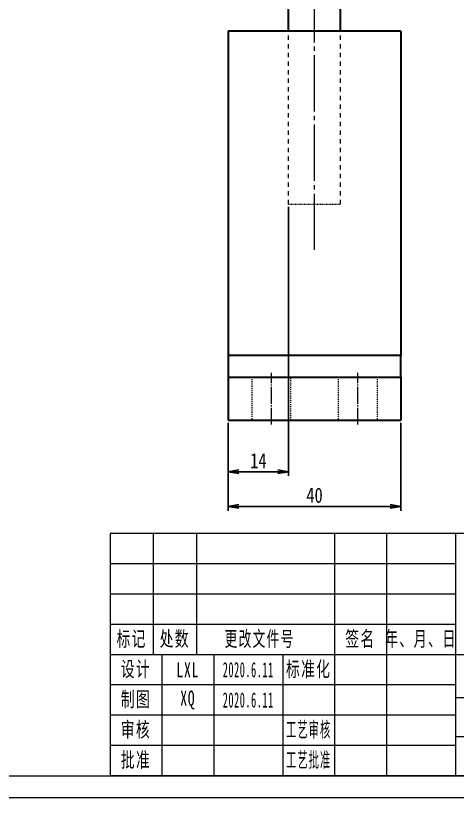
# Model space of a CAD drawing. Header units: millimetres. Extents: x -15766 to 80009, y -9701 to 15159.
# Drawn here: x -11855.7 to -11753.4, y 8886 to 9066.8 of the extents above; entities that cross this region are included whole.
import ezdxf

# ---------------------------------------------------------------- set-up
doc = ezdxf.new("R2010")
doc.units = ezdxf.units.MM
doc.linetypes.add('CENTER-HOKUTO_1', pattern=[16, 13, -1, 1, -1])
doc.linetypes.add('HIDDEN-HOKUTO_1', pattern=[2, 1, -1])
doc.layers.get('DEFPOINTS').update_dxf_attribs({"lineweight": 18})
for name, color, linetype, lineweight in [('AM_7', 2, 'CENTER-HOKUTO_1', 18), ('AM_HID', 1, 'HIDDEN-HOKUTO_1', 18), ('AM_VIS', 7, 'Continuous', 18), ('CDRAFT0', 7, 'Continuous', 18), ('title_frame', 7, 'Continuous', 18), ('word_dim', 9, 'Continuous', 18), ('尺寸线层', 3, 'Continuous', 18), ('粗实线层_1', 7, 'Continuous', 15), ('细实线层', 7, 'Continuous', 18)]:
    doc.layers.add(name, color=color, linetype=linetype, lineweight=lineweight)
doc.styles.add('DIM', font='', dxfattribs={"width": 0.8})
doc.styles.add('UserTxtStyle1', font='', dxfattribs={"width": 0.618357})
doc.styles.add('UserTxtStyle2', font='', dxfattribs={"width": 0.634692})
doc.styles.add('标准', font='', dxfattribs={"width": 0.667})
doc.styles.get('DIM').set_extended_font_data('NSimSun')
doc.styles.get('UserTxtStyle1').set_extended_font_data('宋体')
doc.styles.get('UserTxtStyle2').set_extended_font_data('宋体')
doc.styles.get('标准').set_extended_font_data('宋体')
doc.dimstyles.new('1-1$0', dxfattribs={"dimtxt": 3.5, "dimasz": 2.5, "dimexe": 1, "dimexo": 0.625, "dimgap": 0.8, "dimtad": 1, "dimdsep": 46, "dimtxsty": 'DIM', "dimblk": 'OPEN', "dimcen": 0, "dimdle": 5, "dimclrd": 256, "dimclre": 256, "dimclrt": 3, "dimazin": 3, "dimtfac": 0.5, "dimtmove": 0, "dimatfit": 3, "dimldrblk": 'OPEN', "dimfxl": 0, "dimtolj": 1, "dimarcsym": 0})

# ---------------------------------------------------------------- blocks, each defined once
blk = doc.blocks.new('*X1984')
at = {"layer": 'CDRAFT0'}
blk.add_line((0, 0), (420, 0), dxfattribs=at)
at = {"layer": '粗实线层_1'}
blk.add_line((25, 5), (415, 5), dxfattribs=at)
blk = doc.blocks.new('_OPEN')
at = {"color": 0, "linetype": 'ByBlock', "lineweight": -2}
for p, q in [((-1, 0.166667), (0, 0)), ((-1, -0.166667), (0, 0)), ((0, 0), (-1, 0))]:
    blk.add_line(p, q, dxfattribs=at)
blk = doc.blocks.new('*D2176')
at = {"layer": 'DEFPOINTS', "color": 0, "transparency": 16777216}
for p in [(-11792.52, 9023.2), (-11806.52, 8973.2), (-11806.52, 8961.3)]:
    blk.add_point(p, dxfattribs=at)
at = {"layer": 'word_dim', "linetype": 'Continuous', "lineweight": -2, "transparency": 16777216}
for p, q in [((-11792.52, 9022.57), (-11792.52, 8960.3)), ((-11806.52, 8972.57), (-11806.52, 8960.3)), ((-11795.02, 8961.3), (-11804.02, 8961.3))]:
    blk.add_line(p, q, dxfattribs=at)
at = {"layer": 'word_dim', "lineweight": -2, "transparency": 16777216, "xscale": 2.5, "yscale": 2.5, "zscale": 2.5, "rotation": 180}
blk.add_blockref('_OPEN', (-11806.52, 8961.3), dxfattribs=at)
at = {"layer": 'word_dim', "lineweight": -2, "transparency": 16777216, "xscale": 2.5, "yscale": 2.5, "zscale": 2.5}
blk.add_blockref('_OPEN', (-11792.52, 8961.3), dxfattribs=at)
at = {"layer": 'word_dim', "color": 3, "transparency": 16777216, "insert": (-11799.52, 8963.85), "char_height": 3.5, "attachment_point": 5, "style": 'DIM'}
blk.add_mtext('\\A1;14', dxfattribs=at)
blk = doc.blocks.new('*D2177')
at = {"layer": 'DEFPOINTS', "color": 0, "transparency": 16777216}
for p in [(-11806.52, 8973.2), (-11766.52, 8973.2), (-11766.52, 8953.28)]:
    blk.add_point(p, dxfattribs=at)
at = {"layer": 'word_dim', "linetype": 'Continuous', "lineweight": -2, "transparency": 16777216}
for p, q in [((-11806.52, 8972.57), (-11806.52, 8952.28)), ((-11766.52, 8972.57), (-11766.52, 8952.28)), ((-11804.02, 8953.28), (-11769.02, 8953.28))]:
    blk.add_line(p, q, dxfattribs=at)
at = {"layer": 'word_dim', "lineweight": -2, "transparency": 16777216, "xscale": 2.5, "yscale": 2.5, "zscale": 2.5, "rotation": 180}
blk.add_blockref('_OPEN', (-11806.52, 8953.28), dxfattribs=at)
at = {"layer": 'word_dim', "lineweight": -2, "transparency": 16777216, "xscale": 2.5, "yscale": 2.5, "zscale": 2.5}
blk.add_blockref('_OPEN', (-11766.52, 8953.28), dxfattribs=at)
at = {"layer": 'word_dim', "color": 3, "transparency": 16777216, "insert": (-11786.52, 8955.83), "char_height": 3.5, "attachment_point": 5, "style": 'DIM'}
blk.add_mtext('\\A1;40', dxfattribs=at)

msp = doc.modelspace()

# ---------------------------------------------------------------- linework, layer by layer
at = {"layer": 'AM_7'}
msp.add_line((-11786.51841, 9012.59714), (-11786.51841, 9139.77408), dxfattribs=at)
at = {"layer": 'AM_7', "ltscale": 0.3}
for p, q in [((-11796.51841, 8972.19522), (-11796.51841, 8984.19522)), ((-11776.51841, 8972.19522), (-11776.51841, 8984.19522))]:
    msp.add_line(p, q, dxfattribs=at)
at = {"layer": 'AM_HID'}
for p, q in [((-11792.51841, 9023.19522), (-11792.51841, 9063.19522)), ((-11780.51841, 9023.19522), (-11780.51841, 9063.19522)), ((-11766.51841, 8988.19522), (-11806.51841, 8988.19522))]:
    msp.add_line(p, q, dxfattribs=at)
at = {"layer": 'AM_HID', "ltscale": 0.15}
for p, q in [((-11792.51841, 9023.19522), (-11786.51841, 9023.19522)), ((-11786.51841, 9023.19522), (-11780.51841, 9023.19522))]:
    msp.add_line(p, q, dxfattribs=at)
at = {"layer": 'AM_HID', "ltscale": 0.25}
for p, q in [((-11801.01841, 8983.19522), (-11801.01841, 8973.19522)), ((-11792.01841, 8973.19522), (-11792.01841, 8983.19522)), ((-11781.01841, 8983.19522), (-11781.01841, 8973.19522)), ((-11772.01841, 8983.19522), (-11772.01841, 8973.19522))]:
    msp.add_line(p, q, dxfattribs=at)
at = {"layer": 'AM_VIS', "lineweight": 35}
for p, q in [((-11792.51841, 9063.19522), (-11792.51841, 9129.17599)), ((-11780.51841, 9063.19522), (-11780.51841, 9129.17599)), ((-11766.51841, 9063.19522), (-11806.51841, 9063.19522)), ((-11806.51841, 9063.19522), (-11806.51841, 8988.19522)), ((-11766.51841, 9063.19522), (-11766.51841, 8988.19522)), ((-11766.51841, 8988.19522), (-11806.51841, 8988.19522)), ((-11806.51841, 8983.19522), (-11766.51841, 8983.19522)), ((-11806.51841, 8973.19522), (-11766.51841, 8973.19522))]:
    msp.add_line(p, q, dxfattribs=at)
at = {"layer": 'AM_VIS', "lineweight": 35, "ltscale": 0.125}
for p, q in [((-11806.51841, 8988.19522), (-11806.51841, 8983.19522)), ((-11766.51841, 8983.19522), (-11766.51841, 8988.19522))]:
    msp.add_line(p, q, dxfattribs=at)
at = {"layer": 'AM_VIS', "lineweight": 35, "ltscale": 0.25}
for p, q in [((-11806.51841, 8983.19522), (-11806.51841, 8973.19522)), ((-11766.51841, 8983.19522), (-11766.51841, 8973.19522))]:
    msp.add_line(p, q, dxfattribs=at)
at = {"layer": '粗实线层_1'}
for p, q in [((-11653.87578, 8946.97315), (-11833.87578, 8946.97315)), ((-11833.87578, 8946.97315), (-11833.87578, 8890.97315)), ((-11753.87578, 8946.97315), (-11753.87578, 8890.97315)), ((-11703.87578, 8918.97315), (-11833.87578, 8918.97315)), ((-11793.87578, 8918.97315), (-11793.87578, 8890.97315)), ((-11753.87578, 8911.97315), (-11833.87578, 8911.97315)), ((-11753.87578, 8904.97315), (-11833.87578, 8904.97315)), ((-11703.87578, 8899.97315), (-11753.87578, 8899.97315)), ((-11753.87578, 8897.97315), (-11833.87578, 8897.97315)), ((-11653.87578, 8890.97315), (-11833.87578, 8890.97315))]:
    msp.add_line(p, q, dxfattribs=at)
at = {"layer": '细实线层'}
for p, q in [((-11823.87578, 8946.97315), (-11823.87578, 8918.97315)), ((-11813.87578, 8946.97315), (-11813.87578, 8918.97315)), ((-11781.87578, 8946.97315), (-11781.87578, 8890.97315)), ((-11769.87578, 8946.97315), (-11769.87578, 8890.97315)), ((-11753.87578, 8939.97315), (-11833.87578, 8939.97315)), ((-11753.87578, 8932.97315), (-11833.87578, 8932.97315)), ((-11753.87578, 8925.97315), (-11833.87578, 8925.97315)), ((-11821.87578, 8918.97315), (-11821.87578, 8890.97315)), ((-11809.87578, 8918.97315), (-11809.87578, 8890.97315)), ((-11703.87578, 8908.97315), (-11753.87578, 8908.97315))]:
    msp.add_line(p, q, dxfattribs=at)

# ---------------------------------------------------------------- block references
at = {"layer": 'title_frame'}
msp.add_blockref('*X1984', (-12068.87578, 8885.97315), dxfattribs=at)

# ---------------------------------------------------------------- texts
at = {"layer": '尺寸线层', "char_height": 3.5, "attachment_point": 5, "line_spacing_factor": 1.15057}
for s, insert, width, style in [('\\T1.1;标记', (-11828.87578, 8922.47315), 18, '标准'), ('\\T1.1;处数', (-11818.87578, 8922.47315), 18, '标准'), ('\\T1.1;更改文件号', (-11799.24236, 8922.44916), 30, 'UserTxtStyle1'), ('\\T1.1;签名', (-11775.87578, 8922.47315), 22, '标准'), ('\\T1.1;年、月、日', (-11761.87578, 8922.47315), 30, 'UserTxtStyle2'), ('\\T1.1;设计', (-11827.87578, 8915.47315), 22, '标准'), ('{\\T1.1;LXL}', (-11815.87578, 8915.47315), 22, '标准'), ('{\\W0.5;\\T1.1;2020.6.11}', (-11801.87578, 8915.47315), 16, '标准'), ('\\T1.1;标准化', (-11787.87578, 8915.47315), 22, '标准'), ('\\T1.1;制图', (-11827.87578, 8908.47315), 22, '标准'), ('{\\T1.1;XQ}', (-11815.87578, 8908.47315), 22, '标准'), ('{\\W0.5;\\T1.1;2020.6.11}', (-11801.87578, 8908.47315), 16, '标准'), ('\\T1.1;审核', (-11827.87578, 8901.47315), 22, '标准'), ('{\\W0.5;\\T1.1;工艺审核}', (-11787.87578, 8901.47315), 22, '标准'), ('{\\T1.1;批准}', (-11827.87578, 8894.47315), 22, '标准'), ('{\\W0.5;\\T1.1;工艺批准}', (-11787.87578, 8894.47315), 22, '标准')]:
    msp.add_mtext(s, dxfattribs=dict(at, insert=insert, width=width, style=style))

# ---------------------------------------------------------------- dimensions: what is measured, and where the dimension line sits
at = {"layer": 'word_dim', "color": 3, "true_color": 0x00ff00}
for base, p1, p2, picture, middle in [((-11806.51841, 8961.29745), (-11792.51841, 9023.19522), (-11806.51841, 8973.19522), '*D2176', (-11799.51841, 8963.84745)), ((-11766.51841, 8953.27803), (-11806.51841, 8973.19522), (-11766.51841, 8973.19522), '*D2177', (-11786.51841, 8955.82803))]:
    dim = msp.add_linear_dim(base=base, p1=p1, p2=p2, dimstyle='1-1$0', dxfattribs=at)
    dim.commit()
    dim.dimension.update_dxf_attribs({"geometry": picture, "text_midpoint": middle})

doc.saveas('drawing.dxf')
